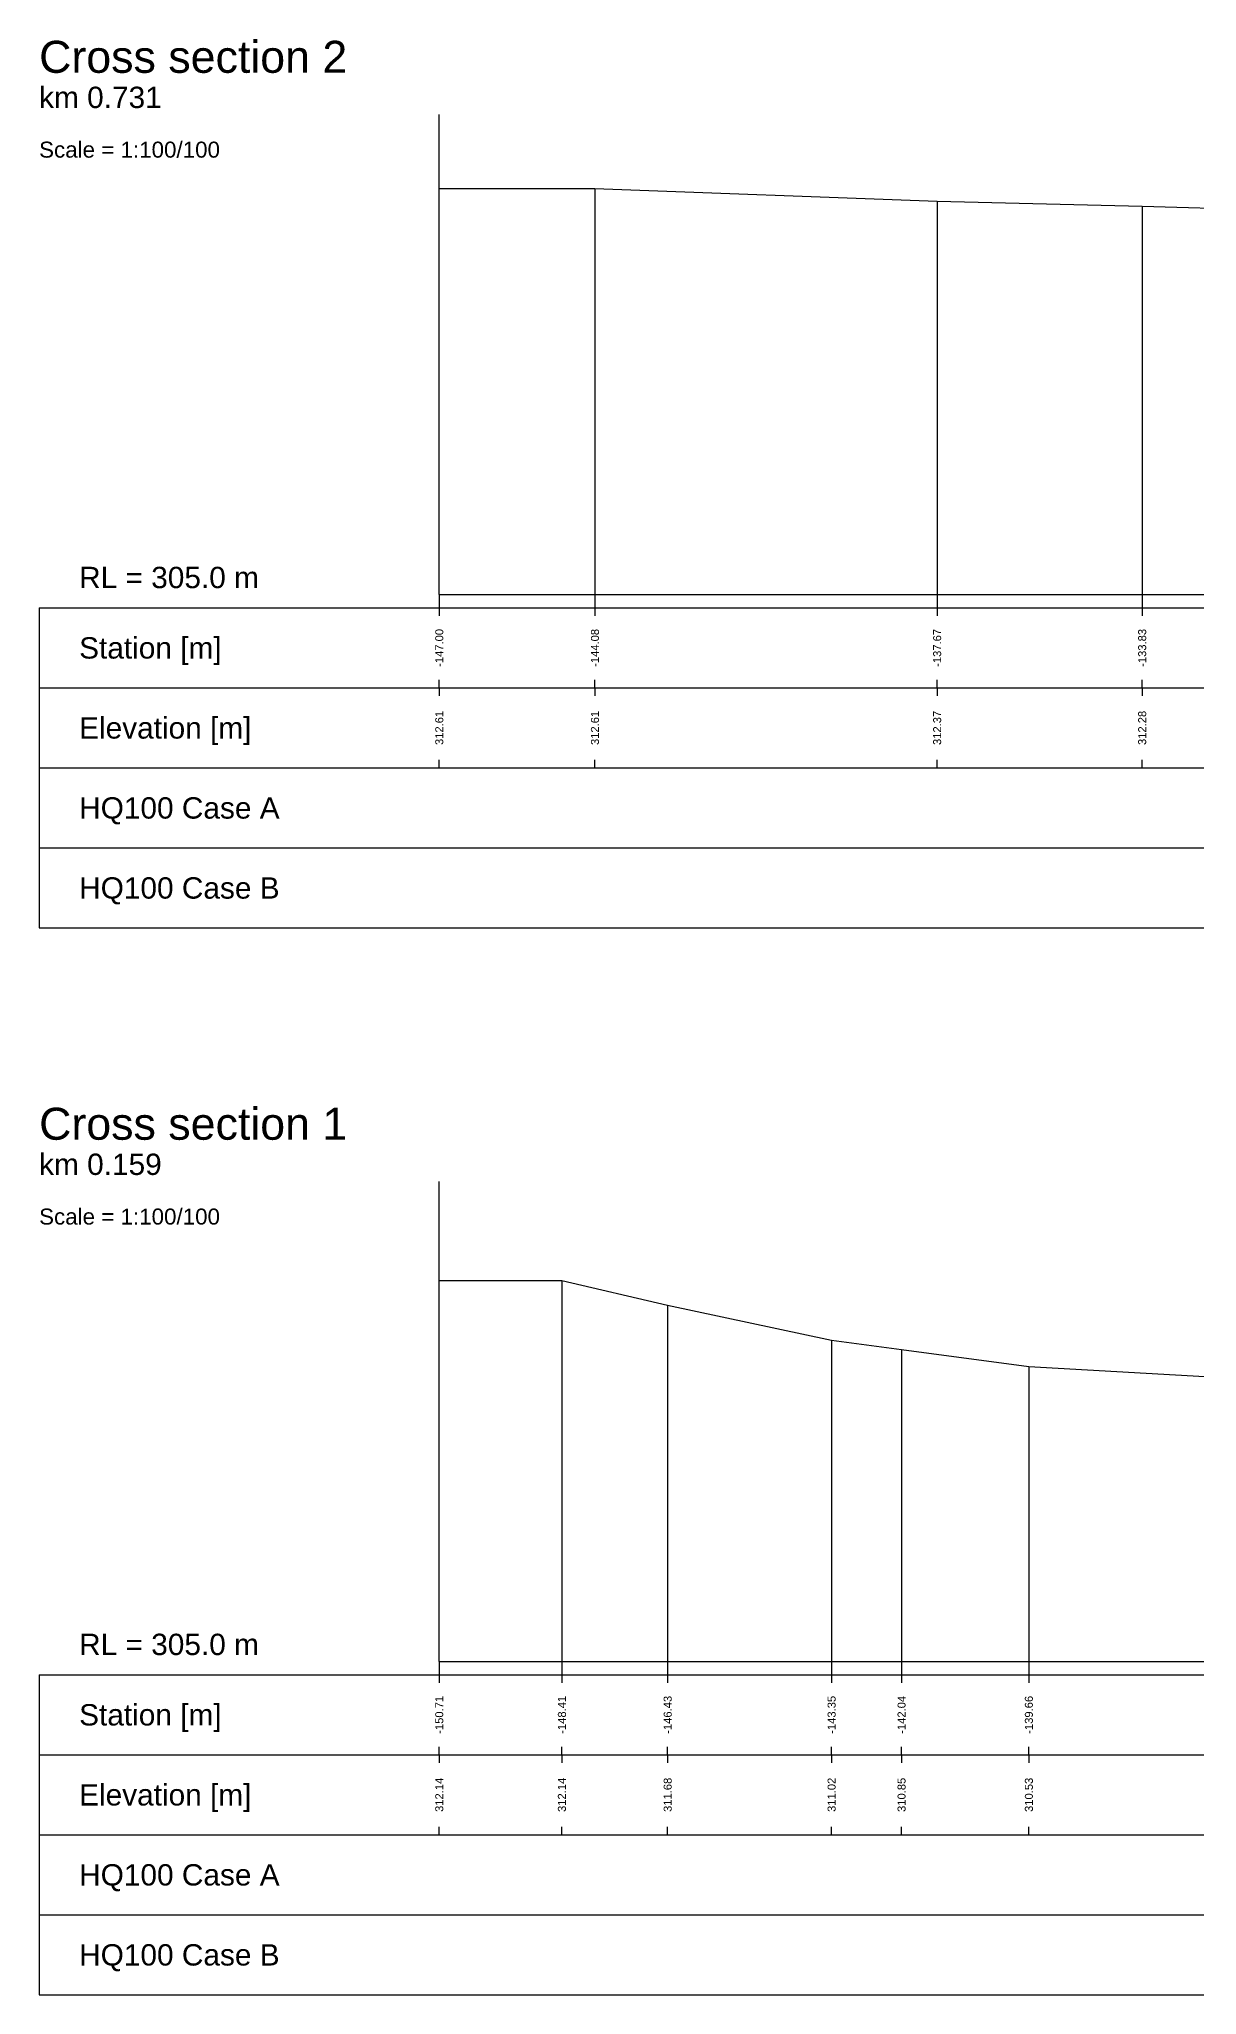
# Model space of a CAD drawing. Header units: millimetres. Extents: x -8 to 448, y 259 to 295.
# Drawn here: x -7.5 to 14.2, y 258.75 to 295.41 of the extents above; entities that cross this region are included whole.
import ezdxf
from ezdxf.enums import TextEntityAlignment as Align

# ---------------------------------------------------------------- set-up
doc = ezdxf.new("R2010")
doc.units = ezdxf.units.MM
doc.styles.get("Standard").update_dxf_attribs({"font": 'arial.ttf'})

msp = doc.modelspace()

# ---------------------------------------------------------------- linework, layer by layer
at = {"layer": 'band'}
for p, q in [((0, 284.75), (0, 284.6)), ((2.918, 284.75), (2.918, 284.6)), ((9.332, 284.75), (9.332, 284.6)), ((13.175, 284.75), (13.175, 284.6)), ((0, 283.25), (0, 283.4)), ((2.918, 283.25), (2.918, 283.4)), ((9.332, 283.25), (9.332, 283.4)), ((13.175, 283.25), (13.175, 283.4)), ((0, 283.25), (0, 283.1)), ((2.918, 283.25), (2.918, 283.1)), ((9.332, 283.25), (9.332, 283.1)), ((13.175, 283.25), (13.175, 283.1)), ((0, 281.75), (0, 281.9)), ((2.918, 281.75), (2.918, 281.9)), ((9.332, 281.75), (9.332, 281.9)), ((13.175, 281.75), (13.175, 281.9)), ((0, 264.75), (0, 264.6)), ((2.298, 264.75), (2.298, 264.6)), ((4.281, 264.75), (4.281, 264.6)), ((7.354, 264.75), (7.354, 264.6)), ((8.665, 264.75), (8.665, 264.6)), ((11.051, 264.75), (11.051, 264.6)), ((0, 263.25), (0, 263.4)), ((0, 263.25), (0, 263.1)), ((2.298, 263.25), (2.298, 263.4)), ((2.298, 263.25), (2.298, 263.1)), ((4.281, 263.25), (4.281, 263.4)), ((4.281, 263.25), (4.281, 263.1)), ((7.354, 263.25), (7.354, 263.4)), ((7.354, 263.25), (7.354, 263.1)), ((8.665, 263.25), (8.665, 263.4)), ((8.665, 263.25), (8.665, 263.1)), ((11.051, 263.25), (11.051, 263.4)), ((11.051, 263.25), (11.051, 263.1)), ((0, 261.75), (0, 261.9)), ((2.298, 261.75), (2.298, 261.9)), ((4.281, 261.75), (4.281, 261.9)), ((7.354, 261.75), (7.354, 261.9)), ((8.665, 261.75), (8.665, 261.9)), ((11.051, 261.75), (11.051, 261.9))]:
    msp.add_line(p, q, dxfattribs=at)
at = {"layer": 'frame'}
for p, q in [((0, 285), (0, 294)), ((0, 285), (448.327, 285)), ((-7.5, 284.75), (448.327, 284.75)), ((-7.5, 284.75), (-7.5, 283.25)), ((-7.5, 283.25), (448.327, 283.25)), ((-7.5, 283.25), (-7.5, 281.75)), ((-7.5, 283.25), (-7.5, 280.25)), ((-7.5, 283.25), (-7.5, 278.75)), ((-7.5, 281.75), (448.327, 281.75)), ((-7.5, 280.25), (448.327, 280.25)), ((-7.5, 278.75), (448.327, 278.75)), ((0, 265), (0, 274)), ((-7.5, 264.75), (382.486, 264.75)), ((-7.5, 264.75), (-7.5, 263.25)), ((0, 265), (382.486, 265)), ((-7.5, 263.25), (382.486, 263.25)), ((-7.5, 263.25), (-7.5, 261.75)), ((-7.5, 263.25), (-7.5, 260.25)), ((-7.5, 263.25), (-7.5, 258.75)), ((-7.5, 261.75), (382.486, 261.75)), ((-7.5, 260.25), (382.486, 260.25)), ((-7.5, 258.75), (382.486, 258.75))]:
    msp.add_line(p, q, dxfattribs=at)
at = {"layer": 'marker', "color": 253}
for p, q in [((2.918, 292.61), (2.918, 285)), ((9.332, 292.372), (9.332, 285)), ((13.175, 292.28), (13.175, 285)), ((0, 285), (0, 284.75)), ((2.918, 285), (2.918, 284.75)), ((9.332, 285), (9.332, 284.75)), ((13.175, 285), (13.175, 284.75)), ((2.298, 272.142), (2.298, 265)), ((4.281, 271.68), (4.281, 265)), ((7.354, 271.022), (7.354, 265)), ((8.665, 270.846), (8.665, 265)), ((11.051, 270.527), (11.051, 265)), ((0, 265), (0, 264.75)), ((2.298, 265), (2.298, 264.75)), ((4.281, 265), (4.281, 264.75)), ((7.354, 265), (7.354, 264.75)), ((8.665, 265), (8.665, 264.75)), ((11.051, 265), (11.051, 264.75))]:
    msp.add_line(p, q, dxfattribs=at)
at = {"layer": 'profile'}
for points in [[(0, 292.61), (2.918, 292.61), (9.332, 292.372), (13.175, 292.28), (19.677, 292.091), (25.782, 290.014), (25.864, 289.986), (25.941, 289.946), (31.549, 287.132), (35.081, 286.723), (36.626, 286.53), (38.409, 286.689), (40.806, 286.809), (44.476, 286.797), (46.148, 286.7), (50.64, 286.385), (52.359, 286.381), (58.06, 286.138)], [(0, 272.142), (2.298, 272.142), (4.281, 271.68), (7.354, 271.022), (8.665, 270.846), (11.051, 270.527), (14.9, 270.311), (15.872, 270.245), (16.947, 270.174), (22.025, 269.829), (25.653, 269.707), (30.401, 269.507), (37.254, 269.337), (39.315, 269.302), (42.327, 269.296), (50.091, 269.257), (56.281, 269.137)]]:
    msp.add_lwpolyline(points, dxfattribs=at)

# ---------------------------------------------------------------- texts
for s, height, p in [('Cross section 2', 0.6, (-7.5, 294.6)), ('km 0.731', 0.4, (-7.5, 294)), ('Scale = 1:100/100', 0.3, (-7.5, 293.1)), ('RL = 305.0 m', 0.4, (-6.75, 285)), ('Cross section 1', 0.6, (-7.5, 274.6)), ('km 0.159', 0.4, (-7.5, 274)), ('Scale = 1:100/100', 0.3, (-7.5, 273.1)), ('RL = 305.0 m', 0.4, (-6.75, 265))]:
    msp.add_text(s, height=height).set_placement(p, align=Align.BOTTOM_LEFT)
for s, p in [('Station [m]', (-6.75, 284)), ('Elevation [m]', (-6.75, 282.5)), ('Station [m]', (-6.75, 264)), ('Elevation [m]', (-6.75, 262.5))]:
    msp.add_text(s, height=0.4).set_placement(p, align=Align.MIDDLE_LEFT)
for s, p in [('-147.00', (0, 284)), ('-144.08', (2.918, 284)), ('-137.67', (9.332, 284)), ('-133.83', (13.175, 284)), ('312.61', (0, 282.5)), ('312.61', (2.918, 282.5)), ('312.37', (9.332, 282.5)), ('312.28', (13.175, 282.5)), ('-150.71', (0, 264)), ('-148.41', (2.298, 264)), ('-146.43', (4.281, 264)), ('-143.35', (7.354, 264)), ('-142.04', (8.665, 264)), ('-139.66', (11.051, 264)), ('312.14', (0, 262.5)), ('312.14', (2.298, 262.5)), ('311.68', (4.281, 262.5)), ('311.02', (7.354, 262.5)), ('310.85', (8.665, 262.5)), ('310.53', (11.051, 262.5))]:
    msp.add_text(s, height=0.15, rotation=90).set_placement(p, align=Align.MIDDLE)
at = {"true_color": 0xff007f}
for p in [(-6.75, 281), (-6.75, 261)]:
    msp.add_text('HQ100 Case A', height=0.4, dxfattribs=at).set_placement(p, align=Align.MIDDLE_LEFT)
at = {"true_color": 0x1d1dff}
for p in [(-6.75, 279.5), (-6.75, 259.5)]:
    msp.add_text('HQ100 Case B', height=0.4, dxfattribs=at).set_placement(p, align=Align.MIDDLE_LEFT)

doc.saveas('drawing.dxf')
